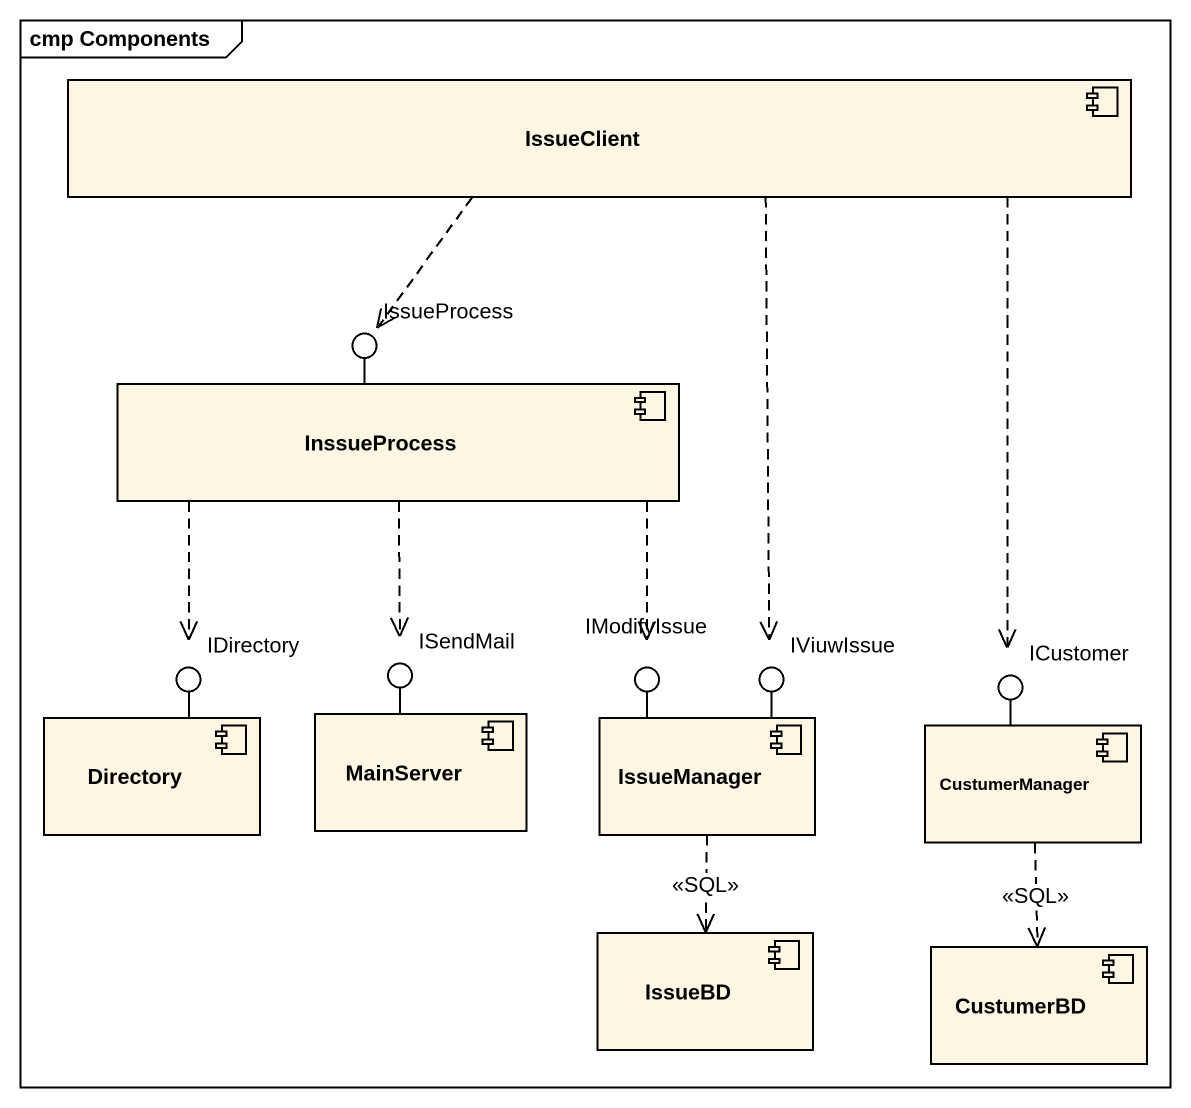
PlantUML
@startuml
mainframe cmp Components
component IssueClient
() IssueProcess
component InssueProcess
() IDirectory
() ISendMail
() IModifyIssue
() IViuwIssue
() ICustomer
component Directory
component MainServer
component IssueManager
component CustumerManager
component IssueBD
component CustumerBD
InssueProcess -up- IssueProcess
Directory -up- IDirectory
MainServer -up- ISendMail
IssueManager -up- IModifyIssue
IssueManager -up- IViuwIssue
CustumerManager -up- ICustomer
IssueClient ..> IssueProcess
IssueClient ..> IViuwIssue
IssueClient ..> ICustomer
InssueProcess ..> IDirectory
InssueProcess ..> ISendMail
InssueProcess ..> IModifyIssue
IssueManager ..> IssueBD : <<SQL>>
CustumerManager ..> CustumerBD : <<SQL>>
@enduml
